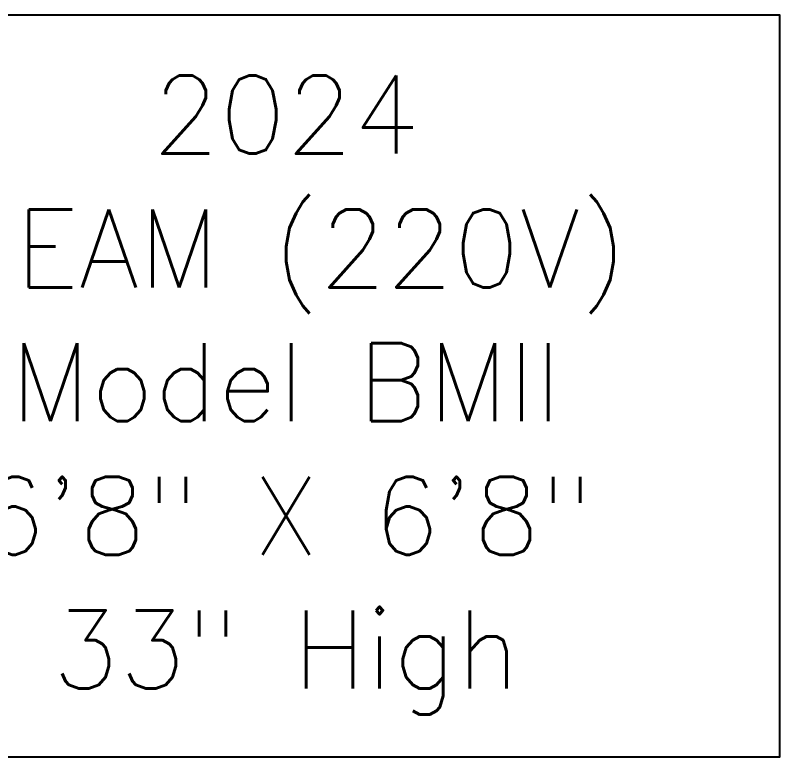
# Model space of a CAD drawing. Extents: x 412 to 492, y 622 to 766.
# Drawn here: x 439.18 to 478.41, y 727.93 to 765.96 of the extents above; entities that cross this region are included whole.
import ezdxf
from ezdxf.enums import TextEntityAlignment as Align

# ---------------------------------------------------------------- set-up
doc = ezdxf.new("R2010")
doc.units = 0
doc.header["$MEASUREMENT"] = 0
doc.layers.add('DIM', color=3, linetype='Continuous')
doc.styles.add('SIMPLEX', font='simplex')

msp = doc.modelspace()

# ---------------------------------------------------------------- linework, layer by layer
at = {"layer": 'DIM', "color": 4}
msp.add_lwpolyline([(427.744, 727.933), (478.41, 727.933), (478.41, 765.957), (427.744, 765.957)], close=True, dxfattribs=at)

# ---------------------------------------------------------------- texts
at = {"layer": 'DIM', "style": 'SIMPLEX'}
for s, p in [('2024', (453.077, 758.862)), ('BEAM (220V)', (453.077, 752.005)), ('Model BMII', (453.077, 745.148)), ('6\'8" X 6\'8"', (453.077, 738.29)), ('33" High', (453.077, 731.433))]:
    msp.add_text(s, height=4, dxfattribs=at).set_placement(p, align=Align.CENTER)

doc.saveas('drawing.dxf')
